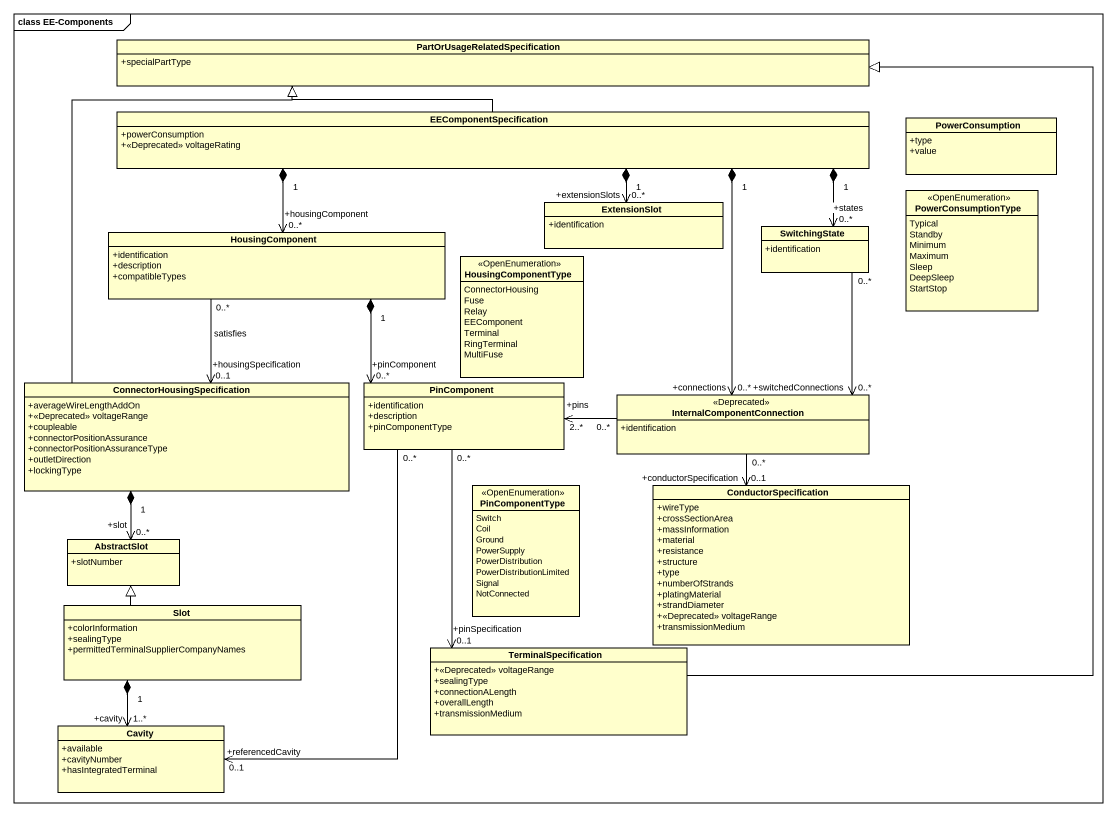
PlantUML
@startuml
mainframe class EE-Components
hide circle
hide empty members
skinparam classAttributeIconSize 0
class "PartOrUsageRelatedSpecification" as PartOrUsageRelatedSpecificat {
  +specialPartType
}
class EEComponentSpecification {
  +powerConsumption
  +<<Deprecated>> voltageRating
}
class PowerConsumption {
  +type
  +value
}
enum PowerConsumptionType <<OpenEnumeration>> {
  Typical
  Standby
  Minimum
  Maximum
  Sleep
  DeepSleep
  StartStop
}
class HousingComponent {
  +identification
  +description
  +compatibleTypes
}
class ExtensionSlot {
  +identification
}
class SwitchingState {
  +identification
}
enum HousingComponentType <<OpenEnumeration>> {
  ConnectorHousing
  Fuse
  Relay
  EEComponent
  Terminal
  RingTerminal
  MultiFuse
}
class "ConnectorHousingSpecification" as ConnectorHousingSpecificatio {
  +averageWireLengthAddOn
  +<<Deprecated>> voltageRange
  +coupleable
  +connectorPositionAssurance
  +connectorPositionAssuranceType
  +outletDirection
  +lockingType
}
class PinComponent {
  +identification
  +description
  +pinComponentType
}
class InternalComponentConnection <<Deprecated>> {
  +identification
}
enum PinComponentType <<OpenEnumeration>> {
  Switch
  Coil
  Ground
  PowerSupply
  PowerDistribution
  PowerDistributionLimited
  Signal
  NotConnected
}
class ConductorSpecification {
  +wireType
  +crossSectionArea
  +massInformation
  +material
  +resistance
  +structure
  +type
  +numberOfStrands
  +platingMaterial
  +strandDiameter
  +<<Deprecated>> voltageRange
  +transmissionMedium
}
class AbstractSlot {
  +slotNumber
}
class Slot {
  +colorInformation
  +sealingType
  +permittedTerminalSupplierCompanyNames
}
class TerminalSpecification {
  +<<Deprecated>> voltageRange
  +sealingType
  +connectionALength
  +overallLength
  +transmissionMedium
}
class Cavity {
  +available
  +cavityNumber
  +hasIntegratedTerminal
}
EEComponentSpecification -up-|> PartOrUsageRelatedSpecificat
EEComponentSpecification "1" *-left-> "+housingComponent\n0..*" HousingComponent
EEComponentSpecification "1" *--> "0..*\n+extensionSlots" ExtensionSlot
EEComponentSpecification "1" *-right-> "0..*\n+states" SwitchingState
EEComponentSpecification "1" *--> "0..*\n+connections" InternalComponentConnection
HousingComponent "0..*" --> "+housingSpecification\n0..1" ConnectorHousingSpecificatio : satisfies
HousingComponent "1" *--> "+pinComponent\n0..*" PinComponent
ConnectorHousingSpecificatio -up-|> PartOrUsageRelatedSpecificat
ConnectorHousingSpecificatio "1" *--> "+slot\n0..*" AbstractSlot
PinComponent "0..*" --> "+pinSpecification\n0..1" TerminalSpecification
PinComponent "0..*" --> "+referencedCavity\n0..1" Cavity
InternalComponentConnection "0..*\n+switchedConnections" <-up- "0..*" SwitchingState
InternalComponentConnection "0..*" -left-> "2..*\n+pins" PinComponent
InternalComponentConnection "0..*" --> "0..1\n+conductorSpecification" ConductorSpecification
Slot -up-|> AbstractSlot
Slot "1" *--> "+cavity\n1..*" Cavity
TerminalSpecification -up-|> PartOrUsageRelatedSpecificat
@enduml
